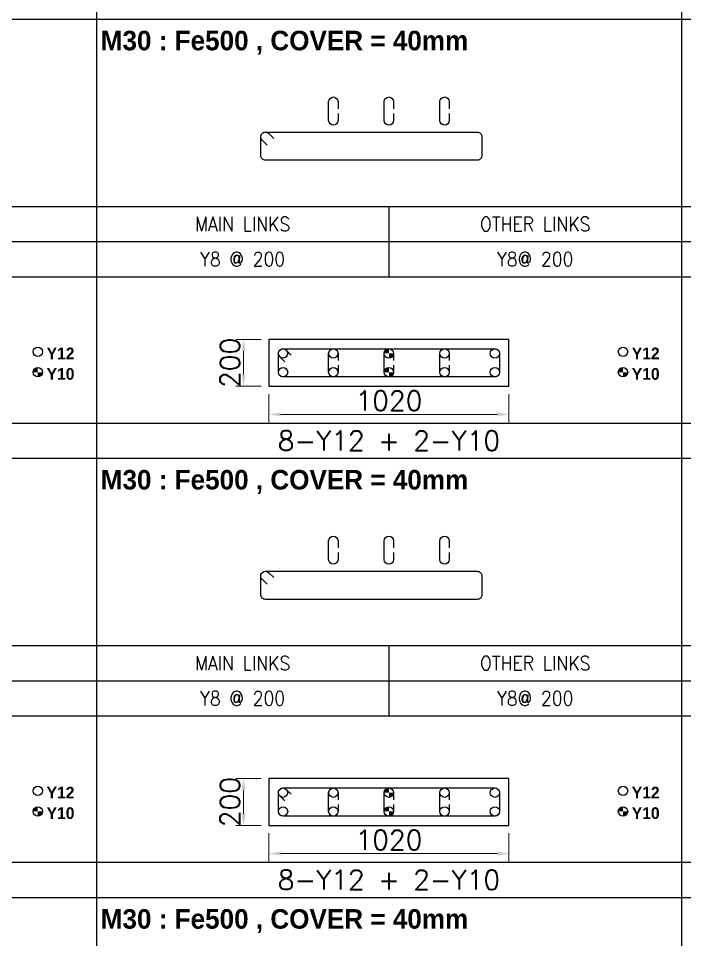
# Model space of a CAD drawing. Header units: millimetres. Extents: x -28707963 to -28231469, y 696001 to 896471.
# Drawn here: x -28276535 to -28267997, y 862882 to 874679 of the extents above; entities that cross this region are included whole.
import ezdxf
from ezdxf.enums import TextEntityAlignment as Align

# ---------------------------------------------------------------- set-up
doc = ezdxf.new("R2010")
doc.units = ezdxf.units.MM
doc.header["$MEASUREMENT"] = 0
doc.header["$PDMODE"] = 34
doc.header["$PDSIZE"] = -8
doc.layers.get('0').update_dxf_attribs({"lineweight": 5})
for name, color, linetype in [('04 NORMAL TEXT.', 4, 'Continuous'), ('09 COL TEXT-SCH', 2, 'Continuous'), ('14 REINF', 6, 'Continuous'), ('22 TABLE FRAME', 5, 'Continuous'), ('23 STIRRUPS', 5, 'Continuous'), ('TEXT', 4, 'Continuous')]:
    doc.layers.add(name, color=color, linetype=linetype)
doc.layers.add('19 COLUMN', color=1, linetype='Continuous', lineweight=25)
doc.styles.add('adani bold', font='')
doc.styles.add('ROMANS', font='simplex.shx')
doc.styles.get('adani bold').set_extended_font_data('Adani Bold', bold=True)
doc.dimstyles.new('D 50', dxfattribs={"dimscale": 100, "dimtxt": 3, "dimasz": 1.5, "dimexe": 1, "dimexo": 1, "dimgap": 0.5, "dimtad": 1, "dimdec": 0, "dimdsep": 46, "dimtxsty": 'ROMANS', "dimcen": 2.5, "dimclrd": 5, "dimclre": 5, "dimclrt": 4, "dimadec": 0, "dimazin": 0, "dimtfac": 1, "dimtdec": 0, "dimtmove": 0, "dimatfit": 3, "dimfxl": 1, "dimlwd": 0, "dimlwe": 0, "dimarcsym": 0})

# ---------------------------------------------------------------- blocks, each defined once
blk = doc.blocks.new('*D864')
at = {"color": 5, "lineweight": 0, "transparency": 16777216}
for p, q in [((-28273324, 864243), (-28273324, 863883)), ((-28270249, 864243), (-28270249, 863883)), ((-28273174, 863983), (-28270399, 863983))]:
    blk.add_line(p, q, dxfattribs=at)
at = {"color": 5, "transparency": 16777216}
for points in [[(-28273174, 864008), (-28273174, 863958), (-28273324, 863983)], [(-28270399, 863958), (-28270399, 864008), (-28270249, 863983)]]:
    blk.add_solid(points, dxfattribs=at)
at = {"layer": 'Defpoints', "color": 0, "transparency": 16777216}
for p in [(-28273324, 864343), (-28270249, 864343), (-28270249, 863983)]:
    blk.add_point(p, dxfattribs=at)
at = {"color": 4, "transparency": 16777216, "insert": (-28271786, 864158), "char_height": 250, "attachment_point": 5, "style": 'ROMANS'}
blk.add_mtext('1020', dxfattribs=at)
blk = doc.blocks.new('*D865')
at = {"color": 5, "lineweight": 0, "transparency": 16777216}
for p, q in [((-28273324, 869868), (-28273324, 869508)), ((-28270249, 869868), (-28270249, 869508)), ((-28273174, 869608), (-28270399, 869608))]:
    blk.add_line(p, q, dxfattribs=at)
at = {"color": 5, "transparency": 16777216}
for points in [[(-28273174, 869633), (-28273174, 869583), (-28273324, 869608)], [(-28270399, 869583), (-28270399, 869633), (-28270249, 869608)]]:
    blk.add_solid(points, dxfattribs=at)
at = {"layer": 'Defpoints', "color": 0, "transparency": 16777216}
for p in [(-28273324, 869968), (-28270249, 869968), (-28270249, 869608)]:
    blk.add_point(p, dxfattribs=at)
at = {"color": 4, "transparency": 16777216, "insert": (-28271786, 869783), "char_height": 250, "attachment_point": 5, "style": 'ROMANS'}
blk.add_mtext('1020', dxfattribs=at)
blk = doc.blocks.new('*D880')
at = {"color": 5, "lineweight": 0, "transparency": 16777216}
for p, q in [((-28273424, 864943), (-28273749, 864943)), ((-28273649, 864493), (-28273649, 864793)), ((-28273424, 864343), (-28273749, 864343))]:
    blk.add_line(p, q, dxfattribs=at)
at = {"color": 5, "transparency": 16777216}
for points in [[(-28273624, 864793), (-28273674, 864793), (-28273649, 864943)], [(-28273674, 864493), (-28273624, 864493), (-28273649, 864343)]]:
    blk.add_solid(points, dxfattribs=at)
at = {"layer": 'Defpoints', "color": 0, "transparency": 16777216}
for p in [(-28273649, 864943), (-28273324, 864943), (-28273324, 864343)]:
    blk.add_point(p, dxfattribs=at)
at = {"color": 4, "transparency": 16777216, "insert": (-28273824, 864643), "char_height": 250, "attachment_point": 5, "rotation": 90, "style": 'ROMANS'}
blk.add_mtext('200', dxfattribs=at)
blk = doc.blocks.new('*D881')
at = {"color": 5, "lineweight": 0, "transparency": 16777216}
for p, q in [((-28273424, 870568), (-28273749, 870568)), ((-28273649, 870118), (-28273649, 870418)), ((-28273424, 869968), (-28273749, 869968))]:
    blk.add_line(p, q, dxfattribs=at)
at = {"color": 5, "transparency": 16777216}
for points in [[(-28273624, 870418), (-28273674, 870418), (-28273649, 870568)], [(-28273674, 870118), (-28273624, 870118), (-28273649, 869968)]]:
    blk.add_solid(points, dxfattribs=at)
at = {"layer": 'Defpoints', "color": 0, "transparency": 16777216}
for p in [(-28273649, 870568), (-28273324, 870568), (-28273324, 869968)]:
    blk.add_point(p, dxfattribs=at)
at = {"color": 4, "transparency": 16777216, "insert": (-28273824, 870268), "char_height": 250, "attachment_point": 5, "rotation": 90, "style": 'ROMANS'}
blk.add_mtext('200', dxfattribs=at)

msp = doc.modelspace()

# ---------------------------------------------------------------- hatches: boundary and pattern name
at = {"layer": '14 REINF'}
h = msp.add_hatch(color=6, dxfattribs=at)
edge = h.paths.add_edge_path(flags=0)
edge.add_line((-28271846.1, 870388.4), (-28271786.1, 870388.4))
edge.add_line((-28271786.1, 870388.4), (-28271786.1, 870448.4))
edge.add_arc((-28271786.1, 870388.4), 60, 90, 180)
edge = h.paths.add_edge_path(flags=0)
edge.add_line((-28271726.1, 870388.4), (-28271786.1, 870388.4))
edge.add_line((-28271786.1, 870388.4), (-28271786.1, 870328.4))
edge.add_arc((-28271786.1, 870388.4), 60, 270, 360)
h = msp.add_hatch(color=6, dxfattribs=at)
edge = h.paths.add_edge_path(flags=0)
edge.add_line((-28276346.1, 870148.4), (-28276286.1, 870148.4))
edge.add_line((-28276286.1, 870148.4), (-28276286.1, 870208.4))
edge.add_arc((-28276286.1, 870148.4), 60, 90, 180)
edge = h.paths.add_edge_path(flags=0)
edge.add_line((-28276226.1, 870148.4), (-28276286.1, 870148.4))
edge.add_line((-28276286.1, 870148.4), (-28276286.1, 870088.4))
edge.add_arc((-28276286.1, 870148.4), 60, 270, 360)
h = msp.add_hatch(color=6, dxfattribs=at)
edge = h.paths.add_edge_path(flags=0)
edge.add_line((-28271846.1, 870148.4), (-28271786.1, 870148.4))
edge.add_line((-28271786.1, 870148.4), (-28271786.1, 870208.4))
edge.add_arc((-28271786.1, 870148.4), 60, 90, 180)
edge = h.paths.add_edge_path(flags=0)
edge.add_line((-28271726.1, 870148.4), (-28271786.1, 870148.4))
edge.add_line((-28271786.1, 870148.4), (-28271786.1, 870088.4))
edge.add_arc((-28271786.1, 870148.4), 60, 270, 360)
h = msp.add_hatch(color=6, dxfattribs=at)
edge = h.paths.add_edge_path(flags=0)
edge.add_line((-28268846.1, 870148.4), (-28268786.1, 870148.4))
edge.add_line((-28268786.1, 870148.4), (-28268786.1, 870208.4))
edge.add_arc((-28268786.1, 870148.4), 60, 90, 180)
edge = h.paths.add_edge_path(flags=0)
edge.add_line((-28268726.1, 870148.4), (-28268786.1, 870148.4))
edge.add_line((-28268786.1, 870148.4), (-28268786.1, 870088.4))
edge.add_arc((-28268786.1, 870148.4), 60, 270, 360)
h = msp.add_hatch(color=6, dxfattribs=at)
edge = h.paths.add_edge_path(flags=0)
edge.add_line((-28271846.1, 864763.4), (-28271786.1, 864763.4))
edge.add_line((-28271786.1, 864763.4), (-28271786.1, 864823.4))
edge.add_arc((-28271786.1, 864763.4), 60, 90, 180)
edge = h.paths.add_edge_path(flags=0)
edge.add_line((-28271726.1, 864763.4), (-28271786.1, 864763.4))
edge.add_line((-28271786.1, 864763.4), (-28271786.1, 864703.4))
edge.add_arc((-28271786.1, 864763.4), 60, 270, 360)
h = msp.add_hatch(color=6, dxfattribs=at)
edge = h.paths.add_edge_path(flags=0)
edge.add_line((-28276346.1, 864523.4), (-28276286.1, 864523.4))
edge.add_line((-28276286.1, 864523.4), (-28276286.1, 864583.4))
edge.add_arc((-28276286.1, 864523.4), 60, 90, 180)
edge = h.paths.add_edge_path(flags=0)
edge.add_line((-28276226.1, 864523.4), (-28276286.1, 864523.4))
edge.add_line((-28276286.1, 864523.4), (-28276286.1, 864463.4))
edge.add_arc((-28276286.1, 864523.4), 60, 270, 360)
h = msp.add_hatch(color=6, dxfattribs=at)
edge = h.paths.add_edge_path(flags=0)
edge.add_line((-28271846.1, 864523.4), (-28271786.1, 864523.4))
edge.add_line((-28271786.1, 864523.4), (-28271786.1, 864583.4))
edge.add_arc((-28271786.1, 864523.4), 60, 90, 180)
edge = h.paths.add_edge_path(flags=0)
edge.add_line((-28271726.1, 864523.4), (-28271786.1, 864523.4))
edge.add_line((-28271786.1, 864523.4), (-28271786.1, 864463.4))
edge.add_arc((-28271786.1, 864523.4), 60, 270, 360)
h = msp.add_hatch(color=6, dxfattribs=at)
edge = h.paths.add_edge_path(flags=0)
edge.add_line((-28268846.1, 864523.4), (-28268786.1, 864523.4))
edge.add_line((-28268786.1, 864523.4), (-28268786.1, 864583.4))
edge.add_arc((-28268786.1, 864523.4), 60, 90, 180)
edge = h.paths.add_edge_path(flags=0)
edge.add_line((-28268726.1, 864523.4), (-28268786.1, 864523.4))
edge.add_line((-28268786.1, 864523.4), (-28268786.1, 864463.4))
edge.add_arc((-28268786.1, 864523.4), 60, 270, 360)

# ---------------------------------------------------------------- linework, layer by layer
msp.add_lwpolyline([(-28341538.8, 788796.2), (-28242181.2, 788796.2), (-28242181.2, 874671.2), (-28341538.8, 874671.2)], close=True)
at = {"layer": '14 REINF', "color": 6}
for centre in [(-28276286.1, 870410.9), (-28273143.6, 870388.4), (-28272498.6, 870388.4), (-28271786.1, 870388.4), (-28271073.6, 870388.4), (-28270428.6, 870388.4), (-28268786.1, 870410.9), (-28276286.1, 870148.4), (-28273143.6, 870148.4), (-28272498.6, 870148.4), (-28271786.1, 870148.4), (-28271073.6, 870148.4), (-28270428.6, 870148.4), (-28268786.1, 870148.4), (-28276286.1, 864785.9), (-28273143.6, 864763.4), (-28272498.6, 864763.4), (-28271786.1, 864763.4), (-28271073.6, 864763.4), (-28270428.6, 864763.4), (-28268786.1, 864785.9), (-28276286.1, 864523.4), (-28273143.6, 864523.4), (-28272498.6, 864523.4), (-28271786.1, 864523.4), (-28271073.6, 864523.4), (-28270428.6, 864523.4), (-28268786.1, 864523.4)]:
    msp.add_circle(centre, 60, dxfattribs=at)
at = {"layer": '19 COLUMN', "color": 4}
for points in [[(-28270248.6, 870568.4), (-28273323.6, 870568.4)], [(-28273323.6, 870568.4), (-28273323.6, 869968.4)], [(-28270248.6, 869968.4), (-28270248.6, 870568.4)], [(-28273323.6, 869968.4), (-28270248.6, 869968.4)], [(-28270248.6, 864943.4), (-28273323.6, 864943.4)], [(-28273323.6, 864943.4), (-28273323.6, 864343.4)], [(-28270248.6, 864343.4), (-28270248.6, 864943.4)], [(-28273323.6, 864343.4), (-28270248.6, 864343.4)]]:
    msp.add_lwpolyline(points, dxfattribs=at)
at = {"layer": '22 TABLE FRAME', "color": 5, "linetype": 'Continuous'}
for p, q in [((-28275536.1, 886726.1), (-28275536.1, 863421.2)), ((-28268036.1, 886726.1), (-28268036.1, 863421.2)), ((-28275536.1, 885921.2), (-28275536.1, 863421.2)), ((-28334786.1, 874671.2), (-28275536.1, 874671.2)), ((-28275536.1, 874671.2), (-28245536.1, 874671.2)), ((-28330286.1, 872271.2), (-28275536.1, 872271.2)), ((-28275536.1, 872271.2), (-28245536.1, 872271.2)), ((-28271786.1, 872271.2), (-28271786.1, 871371.2)), ((-28330286.1, 871821.2), (-28275536.1, 871821.2)), ((-28275536.1, 871821.2), (-28245536.1, 871821.2)), ((-28330286.1, 871371.2), (-28275536.1, 871371.2)), ((-28275536.1, 871371.2), (-28245536.1, 871371.2)), ((-28330286.1, 869496.2), (-28275536.1, 869496.2)), ((-28275536.1, 869496.2), (-28245536.1, 869496.2)), ((-28334786.1, 869046.2), (-28245536.1, 869046.2)), ((-28275536.1, 869046.2), (-28245536.1, 869046.2)), ((-28330286.1, 866646.2), (-28275536.1, 866646.2)), ((-28275536.1, 866646.2), (-28245536.1, 866646.2)), ((-28271786.1, 866646.2), (-28271786.1, 865746.2)), ((-28330286.1, 866196.2), (-28275536.1, 866196.2)), ((-28275536.1, 866196.2), (-28245536.1, 866196.2)), ((-28330286.1, 865746.2), (-28275536.1, 865746.2)), ((-28275536.1, 865746.2), (-28245536.1, 865746.2)), ((-28330286.1, 863871.2), (-28275536.1, 863871.2)), ((-28275536.1, 863871.2), (-28245536.1, 863871.2)), ((-28334786.1, 863421.2), (-28245536.1, 863421.2)), ((-28275536.1, 863421.2), (-28275536.1, 788796.2)), ((-28268036.1, 863421.2), (-28268036.1, 788796.2))]:
    msp.add_line(p, q, dxfattribs=at)
at = {"layer": '23 STIRRUPS', "color": 5}
for points in [[(-28272438.6, 873463.4), (-28272438.6, 873373.4, -1), (-28272558.6, 873373.4), (-28272558.6, 873613.4, -1), (-28272438.6, 873613.4), (-28272438.6, 873523.4)], [(-28271726.1, 873463.4), (-28271726.1, 873373.4, -1), (-28271846.1, 873373.4), (-28271846.1, 873613.4, -1), (-28271726.1, 873613.4), (-28271726.1, 873523.4)], [(-28271013.6, 873463.4), (-28271013.6, 873373.4, -1), (-28271133.6, 873373.4), (-28271133.6, 873613.4, -1), (-28271013.6, 873613.4), (-28271013.6, 873523.4)], [(-28273347.4, 873057.3), (-28273411, 873120.9, -0.668178), (-28273368.6, 873223.4), (-28270653.6, 873223.4, -0.4142136), (-28270593.6, 873163.4), (-28270593.6, 872923.4, -0.4142136), (-28270653.6, 872863.4), (-28273368.6, 872863.4, -0.4142136), (-28273428.6, 872923.4), (-28273428.6, 873163.4, -0.6681793), (-28273326.2, 873205.8), (-28273262.5, 873142.1)], [(-28273122.4, 870282.3), (-28273186, 870345.9, -0.668178), (-28273143.6, 870448.4), (-28270428.6, 870448.4, -0.4142136), (-28270368.6, 870388.4), (-28270368.6, 870148.4, -0.4142136), (-28270428.6, 870088.4), (-28273143.6, 870088.4, -0.4142136), (-28273203.6, 870148.4), (-28273203.6, 870388.4, -0.6681793), (-28273101.2, 870430.8), (-28273037.5, 870367.1)], [(-28272438.6, 870238.4), (-28272438.6, 870148.4, -1), (-28272558.6, 870148.4), (-28272558.6, 870388.4, -1), (-28272438.6, 870388.4), (-28272438.6, 870298.4)], [(-28271726.1, 870238.4), (-28271726.1, 870148.4, -1), (-28271846.1, 870148.4), (-28271846.1, 870388.4, -1), (-28271726.1, 870388.4), (-28271726.1, 870298.4)], [(-28271013.6, 870238.4), (-28271013.6, 870148.4, -1), (-28271133.6, 870148.4), (-28271133.6, 870388.4, -1), (-28271013.6, 870388.4), (-28271013.6, 870298.4)], [(-28272438.6, 867838.4), (-28272438.6, 867748.4, -1), (-28272558.6, 867748.4), (-28272558.6, 867988.4, -1), (-28272438.6, 867988.4), (-28272438.6, 867898.4)], [(-28271726.1, 867838.4), (-28271726.1, 867748.4, -1), (-28271846.1, 867748.4), (-28271846.1, 867988.4, -1), (-28271726.1, 867988.4), (-28271726.1, 867898.4)], [(-28271013.6, 867838.4), (-28271013.6, 867748.4, -1), (-28271133.6, 867748.4), (-28271133.6, 867988.4, -1), (-28271013.6, 867988.4), (-28271013.6, 867898.4)], [(-28273347.4, 867432.3), (-28273411, 867495.9, -0.668178), (-28273368.6, 867598.4), (-28270653.6, 867598.4, -0.4142136), (-28270593.6, 867538.4), (-28270593.6, 867298.4, -0.4142136), (-28270653.6, 867238.4), (-28273368.6, 867238.4, -0.4142136), (-28273428.6, 867298.4), (-28273428.6, 867538.4, -0.6681793), (-28273326.2, 867580.8), (-28273262.5, 867517.1)], [(-28273122.4, 864657.3), (-28273186, 864720.9, -0.668178), (-28273143.6, 864823.4), (-28270428.6, 864823.4, -0.4142136), (-28270368.6, 864763.4), (-28270368.6, 864523.4, -0.4142136), (-28270428.6, 864463.4), (-28273143.6, 864463.4, -0.4142136), (-28273203.6, 864523.4), (-28273203.6, 864763.4, -0.6681793), (-28273101.2, 864805.8), (-28273037.5, 864742.1)], [(-28272438.6, 864613.4), (-28272438.6, 864523.4, -1), (-28272558.6, 864523.4), (-28272558.6, 864763.4, -1), (-28272438.6, 864763.4), (-28272438.6, 864673.4)], [(-28271726.1, 864613.4), (-28271726.1, 864523.4, -1), (-28271846.1, 864523.4), (-28271846.1, 864763.4, -1), (-28271726.1, 864763.4), (-28271726.1, 864673.4)], [(-28271013.6, 864613.4), (-28271013.6, 864523.4, -1), (-28271133.6, 864523.4), (-28271133.6, 864763.4, -1), (-28271013.6, 864763.4), (-28271013.6, 864673.4)]]:
    msp.add_lwpolyline(points, format="xyb", dxfattribs=at)

# ---------------------------------------------------------------- texts
at = {"layer": '04 NORMAL TEXT.', "color": 4, "style": 'ROMANS', "width": 0.9}
for s, p in [('MAIN LINKS', (-28273661.1, 872046.2)), ('OTHER LINKS', (-28269911.1, 872046.2)), ('Y8 @ 200', (-28273661.1, 871596.2)), ('Y8@ 200', (-28269911.1, 871596.2)), ('MAIN LINKS', (-28273661.1, 866421.2)), ('OTHER LINKS', (-28269911.1, 866421.2)), ('Y8 @ 200', (-28273661.1, 865971.2)), ('Y8@ 200', (-28269911.1, 865971.2))]:
    msp.add_text(s, height=180, dxfattribs=at).set_placement(p, align=Align.MIDDLE_CENTER)
at = {"layer": '09 COL TEXT-SCH', "color": 3, "linetype": 'Continuous', "style": 'ROMANS'}
for p in [(-28271786.1, 869271.2), (-28271786.1, 863646.2)]:
    msp.add_text('8-Y12 + 2-Y10', height=250, dxfattribs=at).set_placement(p, align=Align.MIDDLE_CENTER)
at = {"layer": 'TEXT', "style": 'adani bold'}
for p in [(-28275479.8, 874271.2), (-28275479.8, 868646.2)]:
    msp.add_text('M30 : Fe500 , COVER = 40mm', height=250, dxfattribs=at).set_placement(p)
for s, p in [('Y12', (-28276173.6, 870388.7)), ('Y12', (-28268673.6, 870388.7)), ('Y10', (-28276173.6, 870126.2)), ('Y10', (-28268673.6, 870126.2)), ('Y12', (-28276173.6, 864763.7)), ('Y12', (-28268673.6, 864763.7)), ('Y10', (-28276173.6, 864501.2)), ('Y10', (-28268673.6, 864501.2))]:
    msp.add_text(s, height=150, dxfattribs=at).set_placement(p, align=Align.MIDDLE_LEFT)
at = {"layer": 'TEXT', "lineweight": 40, "style": 'adani bold'}
msp.add_text('M30 : Fe500 , COVER = 40mm', height=250, dxfattribs=at).set_placement((-28275479.8, 863021.2))

# ---------------------------------------------------------------- dimensions: what is measured, and where the dimension line sits
for base, p1, p2, picture, middle in [((-28273648.6, 870568.4), (-28273323.6, 869968.4), (-28273323.6, 870568.4), '*D881', (-28273648.6, 870268.4)), ((-28273648.6, 864943.4), (-28273323.6, 864343.4), (-28273323.6, 864943.4), '*D880', (-28273648.6, 864643.4))]:
    dim = msp.add_linear_dim(base=base, p1=p1, p2=p2, angle=90, text='200', dimstyle='D 50', override={"dimtxt": 2.5, "dimtxsty": 'ROMANS'})
    dim.commit()
    dim.dimension.update_dxf_attribs({"geometry": picture, "text_midpoint": middle, "dimtype": 161})
for p1, p2, picture, middle in [((-28273323.6, 869968.4), (-28270248.6, 869968.4), '*D865', (-28271786.1, 869783.4)), ((-28273323.6, 864343.4), (-28270248.6, 864343.4), '*D864', (-28271786.1, 864158.4))]:
    dim = msp.add_aligned_dim(p1=p1, p2=p2, distance=-360, text='1020', dimstyle='D 50', override={"dimtxt": 2.5, "dimtxsty": 'ROMANS'})
    dim.commit()
    dim.dimension.update_dxf_attribs({"geometry": picture, "text_midpoint": middle})

doc.saveas('drawing.dxf')
